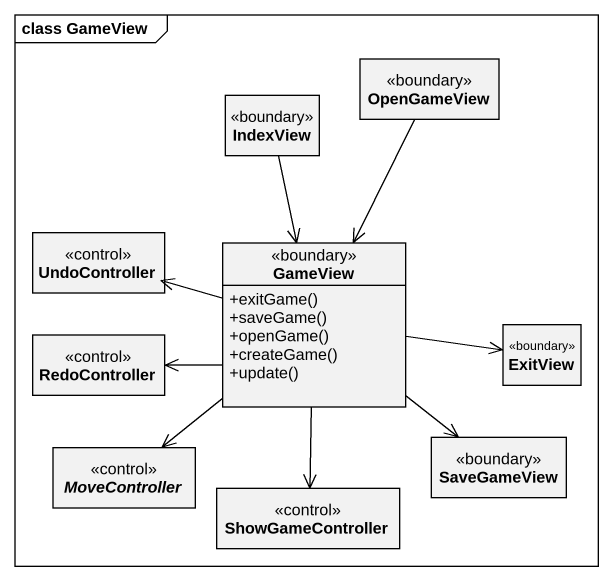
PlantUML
@startuml
mainframe class GameView
hide circle
hide empty members
skinparam classAttributeIconSize 0
class OpenGameView <<boundary>>
class IndexView <<boundary>>
class UndoController <<control>>
class GameView <<boundary>> {
  +exitGame()
  +saveGame()
  +openGame()
  +createGame()
  +update()
}
class RedoController <<control>>
class ExitView <<boundary>>
abstract class MoveController <<control>>
class SaveGameView <<boundary>>
class ShowGameController <<control>>
OpenGameView --> GameView
IndexView -- GameView
IndexView -- GameView
IndexView --> GameView
IndexView --> GameView
GameView -left-> UndoController
GameView -left-> RedoController
GameView -right- ExitView
GameView -right-> ExitView
GameView -- MoveController
GameView --> MoveController
GameView -- SaveGameView
GameView --> SaveGameView
GameView -- ShowGameController
GameView --> ShowGameController
@enduml
